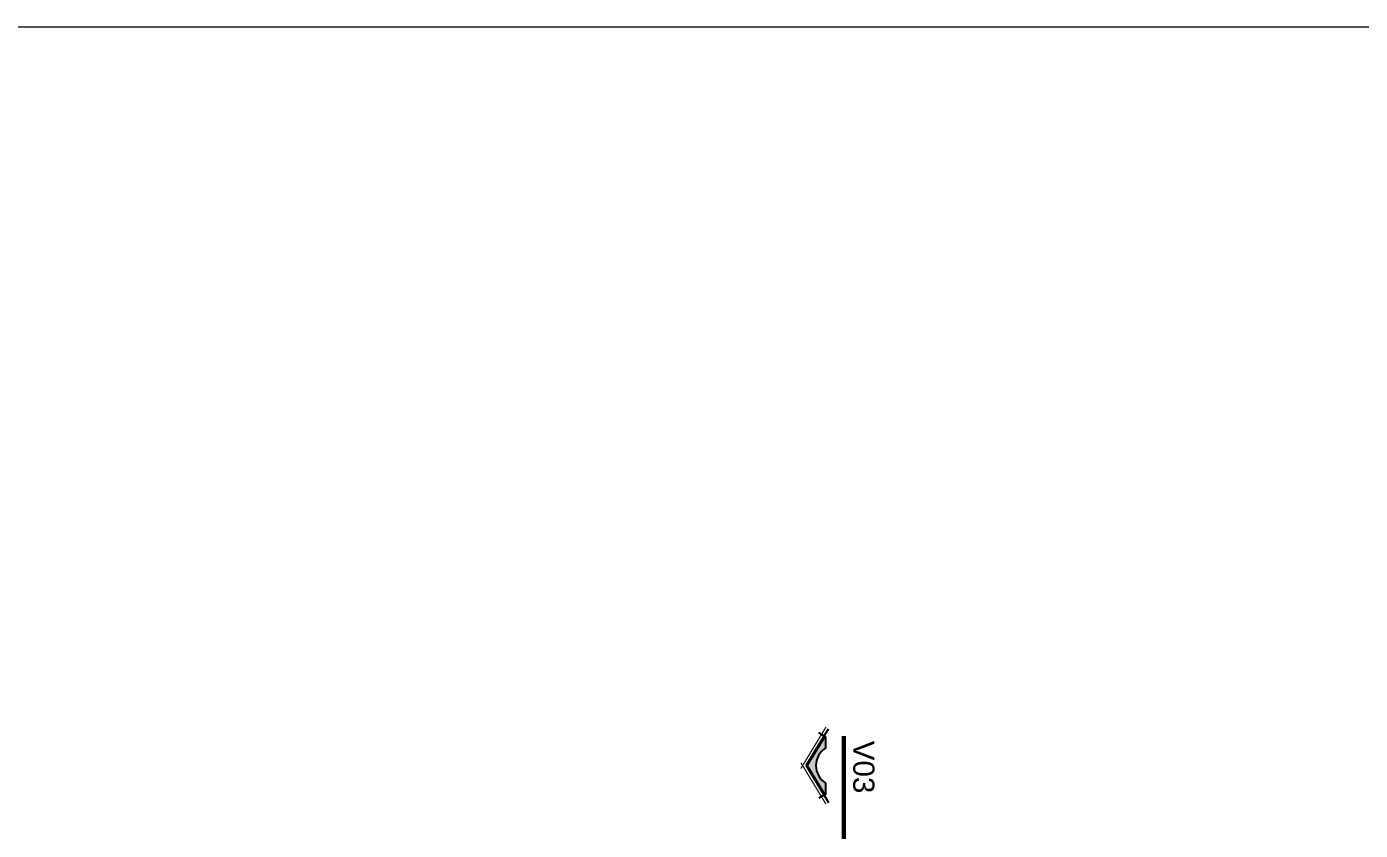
# Model space of a CAD drawing. Header units: metres. Extents: x 539 to 782, y 164 to 633.
# Drawn here: x 657.68 to 680.37, y 244.19 to 257.85 of the extents above; entities that cross this region are included whole.
import ezdxf
from ezdxf.enums import TextEntityAlignment as Align

# ---------------------------------------------------------------- set-up
doc = ezdxf.new("R2010")
doc.units = ezdxf.units.M
doc.linetypes.add('ACAD_ISO05W100', pattern=[33, 24, -3, 0, -3, 0, -3])
doc.layers.add('01', color=1, linetype='Continuous', lineweight=9)
doc.layers.add('lincorte', color=116, linetype='Continuous')
doc.styles.add('ARIAL_REGULAR', font='arial.ttf')

msp = doc.modelspace()

# ---------------------------------------------------------------- hatches: boundary and pattern name
at = {"layer": 'lincorte'}
h = msp.add_hatch(color=256, dxfattribs=at)
h.dxf.hatch_style = 1
edge = h.paths.add_edge_path()
edge.add_arc((671.463, 245.293), 0.354, 180, 237.4531)
edge.add_line((671.272, 244.994), (671.272, 244.812))
edge.add_line((671.272, 244.812), (671.256, 244.802))
edge.add_line((671.256, 244.802), (670.96, 245.293))
edge.add_line((670.96, 245.293), (671.256, 245.783))
edge.add_line((671.256, 245.783), (671.272, 245.774))
edge.add_line((671.272, 245.774), (671.272, 245.591))
edge.add_arc((671.463, 245.293), 0.354, 122.5814, 180)

# ---------------------------------------------------------------- linework, layer by layer
at = {"layer": '01'}
msp.add_lwpolyline([(602.039, 257.851), (737.792, 257.851), (737.792, 163.943), (602.039, 163.943)], close=True, dxfattribs=at)
at = {"layer": 'lincorte'}
for p, q in [((670.94, 245.293), (671.32, 245.92)), ((671.283, 245.771), (671.155, 245.848)), ((670.94, 245.293), (671.32, 244.665)), ((671.283, 244.815), (671.155, 244.737))]:
    msp.add_line(p, q, dxfattribs=at)
at = {"layer": 'lincorte', "const_width": 0.0207}
for points in [[(670.851, 245.243), (671.277, 245.946)], [(671.277, 244.639), (670.851, 245.343)]]:
    msp.add_lwpolyline(points, dxfattribs=at)
at = {"layer": 'lincorte'}
msp.add_lwpolyline([(671.108, 245.293, 0.256073), (671.272, 244.994), (671.272, 244.812), (671.256, 244.802), (670.96, 245.293), (671.256, 245.783), (671.272, 245.774), (671.272, 245.591, 0.255913)], format="xyb", close=True, dxfattribs=at)
at = {"layer": 'lincorte', "linetype": 'ACAD_ISO05W100', "ltscale": 0.05, "const_width": 0.07}
msp.add_lwpolyline([(671.582, 245.795), (671.582, 240.887)], dxfattribs=at)

# ---------------------------------------------------------------- texts
at = {"layer": 'lincorte', "style": 'ARIAL_REGULAR'}
msp.add_text('V03', height=0.36, rotation=270, dxfattribs=at).set_placement((671.742, 245.268), align=Align.CENTER)

doc.saveas('drawing.dxf')
